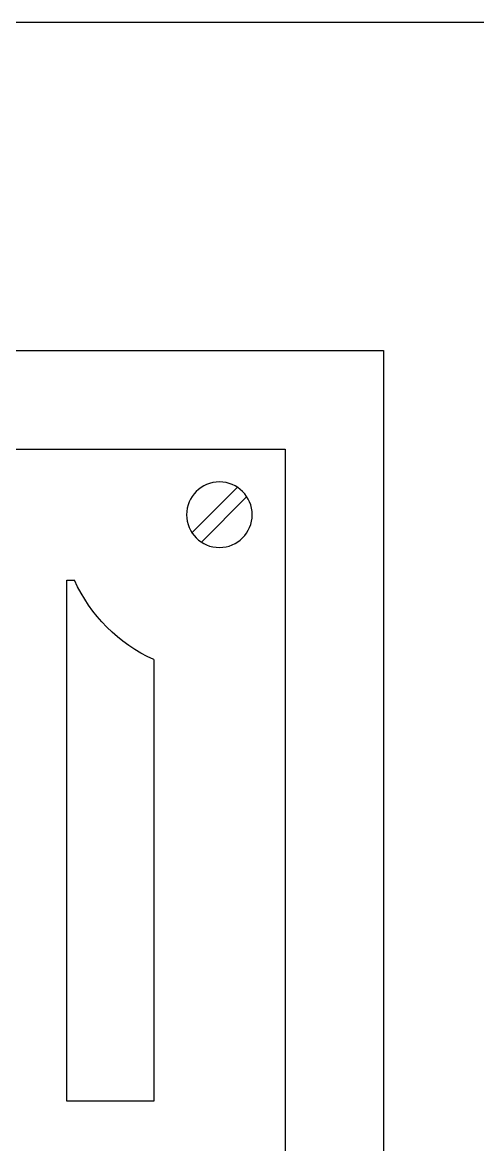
# Model space of a CAD drawing. Header units: metres. Extents: x -22 to 564, y 0 to 143.
# Drawn here: x 241.4863 to 241.521, y 50.9605 to 51.046 of the extents above; entities that cross this region are included whole.
import ezdxf

# ---------------------------------------------------------------- set-up
doc = ezdxf.new("R2010")
doc.units = ezdxf.units.M
doc.layers.add('XREF 2N NEURO-ONCOLOGIA$0$Mobiliario Fijo', color=40, linetype='Continuous')

# ---------------------------------------------------------------- blocks, each defined once
blk = doc.blocks.new('XREF 2N NEURO-ONCOLOGIA$0$AQG 01$0$BOL RX-TLAH-1N$0$Coladera')
for p, q in [((83.09945930291612, 30.65269496199811), (83.09946308977125, 30.7736573425861)), ((83.09196186941668, 30.66019286494168), (83.09196518682768, 30.76615990908667)), ((83.07535317253424, 30.70987017309497), (83.07535198058103, 30.67019027590318)), ((83.08196653363248, 30.7098700083852), (83.07535317253424, 30.70987017309497)), ((83.08196548039952, 30.67622667735048), (83.08196653363248, 30.7098700083852)), ((83.07535198058103, 30.67019027590318), (83.07592868294199, 30.67019025784854)), ((83.08558902504069, 30.66727874067304), (83.08905076813404, 30.66381678082619)), ((83.08487639273162, 30.66656615298191), (83.08833813582497, 30.66310419313506)), ((82.9867310775314, 30.66018957057984), (83.09196186941666, 30.66019286494168)), ((82.97923364404664, 30.65269119820683), (83.09945930291612, 30.65269496199811))]:
    blk.add_line(p, q)
blk.add_circle((83.08696358043282, 30.66519146690406), 0.002499222741727397)
blk.add_arc((83.08696358043282, 30.66519146690406), 0.01211432513759691, 114.366863153797, 155.6295495239595)
blk = doc.blocks.new('XREF 2N NEURO-ONCOLOGIA')
at = {"layer": 'XREF 2N NEURO-ONCOLOGIA$0$Mobiliario Fijo', "elevation": -2.74404325752112e-08}
blk.add_lwpolyline([(17.42393095014689, 5.08755183756245), (17.59489333050857, 5.087548050804862), (17.5948889452846, 6.087549944183643), (17.42392656492285, 6.087553730941232)], close=True, dxfattribs=at)
at = {"layer": 'XREF 2N NEURO-ONCOLOGIA$0$Mobiliario Fijo', "xscale": -1, "rotation": 90}
blk.add_blockref('XREF 2N NEURO-ONCOLOGIA$0$AQG 01$0$BOL RX-TLAH-1N$0$Coladera', (48.2225838971635, 88.62689831104383, 4.832171781835499e-08), dxfattribs=at)

msp = doc.modelspace()

# ---------------------------------------------------------------- block references
at = {"rotation": 90}
msp.add_blockref('XREF 2N NEURO-ONCOLOGIA', (247.041247396106, 33.45112300235571), dxfattribs=at)

doc.saveas('drawing.dxf')
